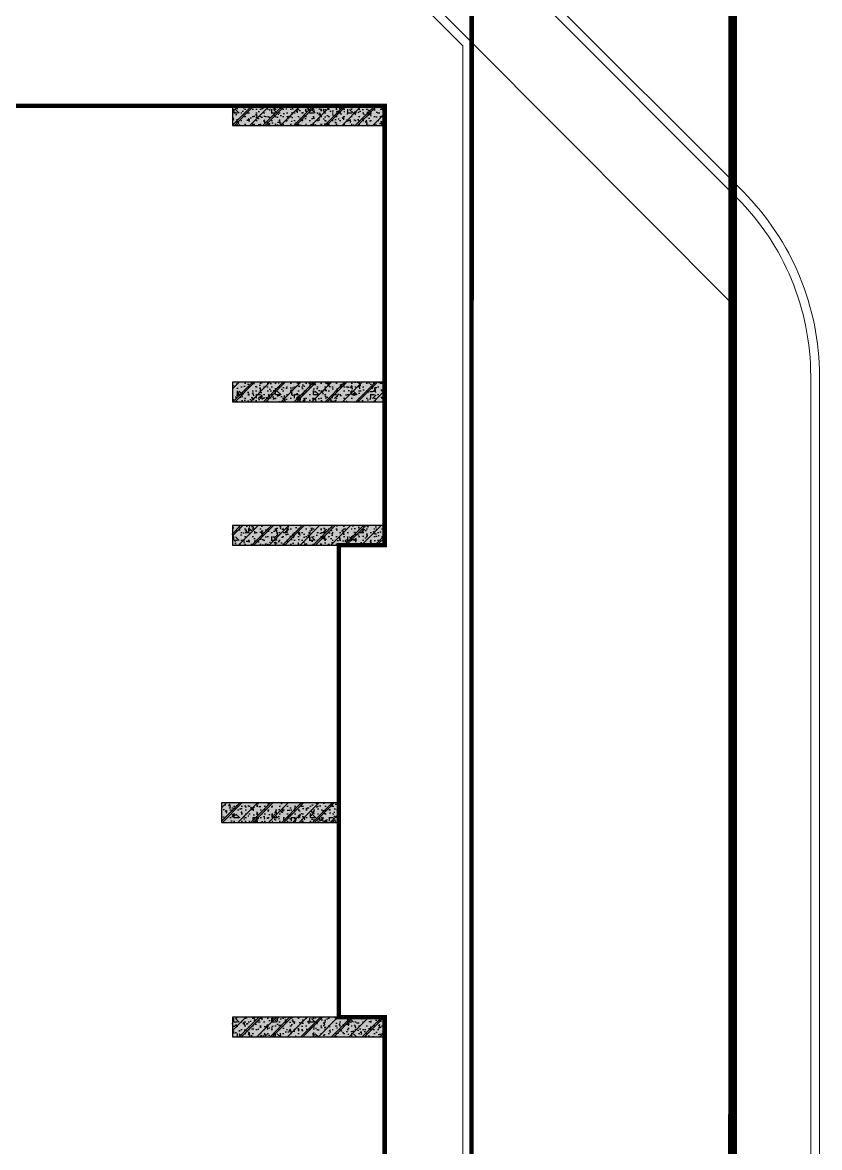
# Model space of a CAD drawing. Header units: millimetres. Extents: x 379264 to 1158416, y -283062 to 356890.
# Drawn here: x 977845 to 978211, y -8684 to -8166 of the extents above; entities that cross this region are included whole.
import ezdxf

# ---------------------------------------------------------------- set-up
doc = ezdxf.new("R2010")
doc.units = ezdxf.units.MM
for name, pattern in [('CENTER', [2, 1.25, -0.25, 0.25, -0.25]), ('keyplan TANG 1$0$MB_Luoi truc$1$HTT Center', [13, 10, -1, 1, -1]), ('keyplan TANG 1$0$Ranh dat$0$HTT Divide', [18, 10, -2, 1, -2, 1, -2]), ('keyplan TANG 1$0$Ranh dat$0$HTT Hidden 21', [3, 2, -1])]:
    doc.linetypes.add(name, pattern=pattern)
for name, color, linetype in [('12PM. GRID', 8, 'CENTER'), ('BLOCK C - CHI TIET THANG 8$0$DnW', 20, 'Continuous'), ('keyplan TANG 1$0$MB_Cot tang 1$0$Concrete Hatch', 250, 'Continuous'), ('keyplan TANG 1$0$MB_Cot tang 1$0$Concrete Line', 250, 'Continuous'), ('keyplan TANG 1$0$MB_Cot tang 1$0$Concrete Solid', 250, 'Continuous')]:
    doc.layers.add(name, color=color, linetype=linetype)
for name, color, linetype, lineweight in [('keyplan TANG 1$0$Hatch vat lieu', 250, 'Continuous', 5), ('keyplan TANG 1$0$MB_Luoi truc$1$Luoi Truc', 250, 'keyplan TANG 1$0$MB_Luoi truc$1$HTT Center', 9), ('keyplan TANG 1$0$Net Thay khac', 250, 'Continuous', 15), ('keyplan TANG 1$0$Net thay Tuong', 250, 'Continuous', 20), ('keyplan TANG 1$0$Ranh dat$0$CGXD', 250, 'keyplan TANG 1$0$Ranh dat$0$HTT Hidden 21', 40), ('keyplan TANG 1$0$Ranh dat$0$Ranh dat', 250, 'keyplan TANG 1$0$Ranh dat$0$HTT Divide', 40)]:
    doc.layers.add(name, color=color, linetype=linetype, lineweight=lineweight)

# ---------------------------------------------------------------- blocks, each defined once
blk = doc.blocks.new('*U1391')
at = {"layer": 'keyplan TANG 1$0$MB_Cot tang 1$0$Concrete Hatch'}
h = blk.add_hatch(dxfattribs=at)
h.set_pattern_fill('CONCRETE', color=256, scale=50, style=0, pattern_type=2)
h.set_pattern_definition([(45, (1050, -199.9999999999998), (-176.7766952966369, 176.7766952966369), []), (45, (1050, -149.9999999999998), (-353.5533905932737, 353.5533905932738), []), (49.99999999999999, (1050, -199.9999999999998), (358.6300913003767, -31.37606749129755), [37.5, -412.5]), (355, (1050, -199.9999999999998), (-69.3756668065, 376.0960668500059), [30, -330]), (100.4514, (1079.88584, -202.6146699999998), (289.2546908570108, 344.7197710304768), [31.870095, -350.571056]), (46.18420000000001, (1050, -99.99999999999983), (533.6205243128222, -82.75950716450905), [56.25, -618.75]), (96.6356, (1094.4683725, -106.8966534999998), (467.3313527743517, 487.0589354502209), [47.805144, -525.8565]), (351.1842, (1050, -99.99999999999983), (467.3309725668136, 487.0593004626623), [45, -495]), (21, (1100, -124.9999999999998), (298.4535260592309, -201.3094453326694), [37.5, -412.5]), (326.0000000000001, (1100, -124.9999999999998), (121.6576659607909, 362.5750225234265), [30, -330]), (71.4514, (1124.8711165, -141.7758029999998), (420.111314290745, 161.2652483549762), [31.870095, -350.571056]), (37.50000000000001, (1050, -199.9999999999998), (6.079927658645334, 166.4469269156558), [0, -326, 0, -335, 0, -331.25]), (7.499999999999999, (1050, -199.9999999999998), (131.5347687210743, 197.2058559411801), [0, -191, 0, -318.5, 0, -126.25]), (327.5, (938.5, -199.9999999999998), (266.9112180862045, -11.2774358671899), [0, -125, 0, -390, 0, -517.5]), (317.5, (888.5, -199.9999999999998), (291.5930846711931, 50.05249116615882), [0, -162.5, 0, -259, 0, -367.5]), (0, (1225, -24.99999999999983), (0, 875), [87.5, -787.5]), (0, (1487.5, 150.0000000000002), (0, 875), [87.5, -787.5]), (0, (1312.5, 500.0000000000002), (0, 875), [87.5, -350, 87.5, -350]), (90, (1225, -24.99999999999983), (-875, 5.35782974626967e-14), [87.5, -787.5]), (90, (1312.5, 500.0000000000002), (-875, 5.35782974626967e-14), [87.5, -787.5]), (90, (1575, 150.0000000000002), (-875, 5.35782974626967e-14), [87.5, -787.5]), (90, (1750, 412.5000000000002), (-875, 5.35782974626967e-14), [87.5, -787.5]), (135, (1312.5, -24.99999999999983), (-875.016357447105, 8.881784197001252e-14), [123.76, -1113.7]), (135, (1400, 500.0000000000002), (-875.016357447105, 8.881784197001252e-14), [123.76, -1113.7]), (45, (1487.5, 150.0000000000002), (8.881784197001252e-14, 875.016357447105), [123.76, -247.485, 123.76, -742.455]), (0, (875, -199.9999999999998), (87.5, 87.5), [-175, 0])])
h.paths.add_polyline_path([(-1200, 150), (-1200, -299.9999999999998), (2300, -299.9999999999999), (2300, 150)])
at = {"layer": 'keyplan TANG 1$0$MB_Cot tang 1$0$Concrete Solid'}
blk.add_hatch(color=256, dxfattribs=at).paths.add_polyline_path([(-1200, 150), (-1200, -299.9999999999998), (2300, -299.9999999999999), (2300, 150)])
at = {"layer": 'keyplan TANG 1$0$MB_Cot tang 1$0$Concrete Line'}
blk.add_lwpolyline([(-1200, 150), (-1200, -299.9999999999998), (2300, -299.9999999999999), (2300, 150)], close=True, dxfattribs=at)
blk = doc.blocks.new('*U1399')
at = {"layer": 'keyplan TANG 1$0$MB_Cot tang 1$0$Concrete Hatch'}
h = blk.add_hatch(dxfattribs=at)
h.set_pattern_fill('CONCRETE', color=256, scale=50, style=0, pattern_type=2)
h.set_pattern_definition([(45, (1050, -399.9999999999998), (-176.7766952966369, 176.7766952966369), []), (45, (1050, -349.9999999999998), (-353.5533905932737, 353.5533905932738), []), (49.99999999999999, (1050, -399.9999999999998), (358.6300913003767, -31.37606749129755), [37.5, -412.5]), (355, (1050, -399.9999999999998), (-69.3756668065, 376.0960668500059), [30, -330]), (100.4514, (1079.88584, -402.6146699999998), (289.2546908570108, 344.7197710304768), [31.870095, -350.571056]), (46.18420000000001, (1050, -299.9999999999998), (533.6205243128222, -82.75950716450905), [56.25, -618.75]), (96.6356, (1094.4683725, -306.8966534999998), (467.3313527743517, 487.0589354502209), [47.805144, -525.8565]), (351.1842, (1050, -299.9999999999998), (467.3309725668136, 487.0593004626623), [45, -495]), (21, (1100, -324.9999999999998), (298.4535260592309, -201.3094453326694), [37.5, -412.5]), (326.0000000000001, (1100, -324.9999999999998), (121.6576659607909, 362.5750225234265), [30, -330]), (71.4514, (1124.8711165, -341.7758029999998), (420.111314290745, 161.2652483549762), [31.870095, -350.571056]), (37.50000000000001, (1050, -399.9999999999998), (6.079927658645334, 166.4469269156558), [0, -326, 0, -335, 0, -331.25]), (7.499999999999999, (1050, -399.9999999999998), (131.5347687210743, 197.2058559411801), [0, -191, 0, -318.5, 0, -126.25]), (327.5, (938.5000000000002, -399.9999999999998), (266.9112180862045, -11.2774358671899), [0, -125, 0, -390, 0, -517.5]), (317.5, (888.5000000000002, -399.9999999999998), (291.5930846711931, 50.05249116615882), [0, -162.5, 0, -259, 0, -367.5]), (0, (1225, -224.9999999999998), (0, 875), [87.5, -787.5]), (0, (1487.5, -49.99999999999983), (0, 875), [87.5, -787.5]), (0, (1312.5, 300.0000000000002), (0, 875), [87.5, -350, 87.5, -350]), (90, (1225, -224.9999999999998), (-875, 5.35782974626967e-14), [87.5, -787.5]), (90, (1312.5, 300.0000000000002), (-875, 5.35782974626967e-14), [87.5, -787.5]), (90, (1575, -49.99999999999983), (-875, 5.35782974626967e-14), [87.5, -787.5]), (90, (1750, 212.5000000000002), (-875, 5.35782974626967e-14), [87.5, -787.5]), (135, (1312.5, -224.9999999999998), (-875.016357447105, 8.881784197001252e-14), [123.76, -1113.7]), (135, (1400, 300.0000000000002), (-875.016357447105, 8.881784197001252e-14), [123.76, -1113.7]), (45, (1487.5, -49.99999999999983), (8.881784197001252e-14, 875.016357447105), [123.76, -247.485, 123.76, -742.455]), (0, (875.0000000000002, -399.9999999999998), (87.5, 87.5), [-175, 0])])
h.paths.add_polyline_path([(-1200, 50.00000000058208), (-1200, -399.9999999999998), (2300, -399.9999999999999), (2300, 50.00000000058208)])
at = {"layer": 'keyplan TANG 1$0$MB_Cot tang 1$0$Concrete Solid'}
blk.add_hatch(color=256, dxfattribs=at).paths.add_polyline_path([(-1200, 50.00000000058208), (-1200, -399.9999999999998), (2300, -399.9999999999999), (2300, 50.00000000058208)])
at = {"layer": 'keyplan TANG 1$0$MB_Cot tang 1$0$Concrete Line'}
blk.add_lwpolyline([(-1200, 50.00000000058208), (-1200, -399.9999999999998), (2300, -399.9999999999999), (2300, 50.00000000058208)], close=True, dxfattribs=at)
blk = doc.blocks.new('*U1400')
at = {"layer": 'keyplan TANG 1$0$MB_Cot tang 1$0$Concrete Hatch'}
h = blk.add_hatch(dxfattribs=at)
h.set_pattern_fill('CONCRETE', color=256, scale=50, style=0, pattern_type=2)
h.set_pattern_definition([(45, (1850, -299.9999999998835), (-176.7766952966369, 176.7766952966369), []), (45, (1850, -249.9999999998835), (-353.5533905932737, 353.5533905932738), []), (49.99999999999999, (1850, -299.9999999998835), (358.6300913003767, -31.37606749129755), [37.5, -412.5]), (355, (1850, -299.9999999998835), (-69.3756668065, 376.0960668500059), [30, -330]), (100.4514, (1879.88584, -302.6146699998835), (289.2546908570108, 344.7197710304768), [31.870095, -350.571056]), (46.18420000000001, (1850, -199.9999999998835), (533.6205243128222, -82.75950716450905), [56.25, -618.75]), (96.6356, (1894.4683725, -206.8966534998835), (467.3313527743517, 487.0589354502209), [47.805144, -525.8565]), (351.1842, (1850, -199.9999999998835), (467.3309725668136, 487.0593004626623), [45, -495]), (21, (1900, -224.9999999998835), (298.4535260592309, -201.3094453326694), [37.5, -412.5]), (326.0000000000001, (1900, -224.9999999998835), (121.6576659607909, 362.5750225234265), [30, -330]), (71.4514, (1924.8711165, -241.7758029998835), (420.111314290745, 161.2652483549762), [31.870095, -350.571056]), (37.50000000000001, (1850, -299.9999999998835), (6.079927658645334, 166.4469269156558), [0, -326, 0, -335, 0, -331.25]), (7.499999999999999, (1850, -299.9999999998835), (131.5347687210743, 197.2058559411801), [0, -191, 0, -318.5, 0, -126.25]), (327.5, (1738.5, -299.9999999998835), (266.9112180862045, -11.2774358671899), [0, -125, 0, -390, 0, -517.5]), (317.5, (1688.5, -299.9999999998835), (291.5930846711931, 50.05249116615882), [0, -162.5, 0, -259, 0, -367.5]), (0, (2025, -124.9999999998835), (0, 875), [87.5, -787.5]), (0, (2287.5, 50.00000000011653), (0, 875), [87.5, -787.5]), (0, (2112.5, 400.0000000001165), (0, 875), [87.5, -350, 87.5, -350]), (90, (2025, -124.9999999998835), (-875, 5.35782974626967e-14), [87.5, -787.5]), (90, (2112.5, 400.0000000001165), (-875, 5.35782974626967e-14), [87.5, -787.5]), (90, (2375, 50.00000000011653), (-875, 5.35782974626967e-14), [87.5, -787.5]), (90, (2550, 312.5000000001165), (-875, 5.35782974626967e-14), [87.5, -787.5]), (135, (2112.5, -124.9999999998835), (-875.016357447105, 8.881784197001252e-14), [123.76, -1113.7]), (135, (2200, 400.0000000001165), (-875.016357447105, 8.881784197001252e-14), [123.76, -1113.7]), (45, (2287.5, 50.00000000011653), (8.881784197001252e-14, 875.016357447105), [123.76, -247.485, 123.76, -742.455]), (0, (1675, -299.9999999998835), (87.5, 87.5), [-175, 0])])
h.paths.add_polyline_path([(-400, 100.0000000001164), (-400, -349.9999999999999), (2300, -350), (2300, 100.0000000001164)])
at = {"layer": 'keyplan TANG 1$0$MB_Cot tang 1$0$Concrete Solid'}
blk.add_hatch(color=256, dxfattribs=at).paths.add_polyline_path([(-400, 100.0000000001164), (-400, -349.9999999999999), (2300, -350), (2300, 100.0000000001164)])
at = {"layer": 'keyplan TANG 1$0$MB_Cot tang 1$0$Concrete Line'}
blk.add_lwpolyline([(-400, 100.0000000001164), (-400, -349.9999999999999), (2300, -350), (2300, 100.0000000001164)], close=True, dxfattribs=at)
blk = doc.blocks.new('*U1395')
at = {"layer": 'keyplan TANG 1$0$MB_Cot tang 1$0$Concrete Hatch'}
h = blk.add_hatch(dxfattribs=at)
h.set_pattern_fill('CONCRETE', color=256, scale=50, style=0, pattern_type=2)
h.set_pattern_definition([(45, (1050, -99.99999999999986), (-176.7766952966369, 176.7766952966369), []), (45, (1050, -49.99999999999986), (-353.5533905932737, 353.5533905932738), []), (49.99999999999999, (1050, -99.99999999999986), (358.6300913003767, -31.37606749129755), [37.5, -412.5]), (355, (1050, -99.99999999999986), (-69.3756668065, 376.0960668500059), [30, -330]), (100.4514, (1079.88584, -102.6146699999998), (289.2546908570108, 344.7197710304768), [31.870095, -350.571056]), (46.18420000000001, (1050, 1.4210854715202e-13), (533.6205243128222, -82.75950716450905), [56.25, -618.75]), (96.6356, (1094.4683725, -6.896653499999871), (467.3313527743517, 487.0589354502209), [47.805144, -525.8565]), (351.1842, (1050, 1.4210854715202e-13), (467.3309725668136, 487.0593004626623), [45, -495]), (21, (1100, -24.99999999999986), (298.4535260592309, -201.3094453326694), [37.5, -412.5]), (326.0000000000001, (1100, -24.99999999999986), (121.6576659607909, 362.5750225234265), [30, -330]), (71.4514, (1124.8711165, -41.77580299999985), (420.111314290745, 161.2652483549762), [31.870095, -350.571056]), (37.50000000000001, (1050, -99.99999999999986), (6.079927658645334, 166.4469269156558), [0, -326, 0, -335, 0, -331.25]), (7.499999999999999, (1050, -99.99999999999986), (131.5347687210743, 197.2058559411801), [0, -191, 0, -318.5, 0, -126.25]), (327.5, (938.5000000000002, -99.99999999999986), (266.9112180862045, -11.2774358671899), [0, -125, 0, -390, 0, -517.5]), (317.5, (888.5000000000002, -99.99999999999986), (291.5930846711931, 50.05249116615882), [0, -162.5, 0, -259, 0, -367.5]), (0, (1225, 75.00000000000014), (0, 875), [87.5, -787.5]), (0, (1487.5, 250.0000000000001), (0, 875), [87.5, -787.5]), (0, (1312.5, 600.0000000000001), (0, 875), [87.5, -350, 87.5, -350]), (90, (1225, 75.00000000000014), (-875, 5.35782974626967e-14), [87.5, -787.5]), (90, (1312.5, 600.0000000000001), (-875, 5.35782974626967e-14), [87.5, -787.5]), (90, (1575, 250.0000000000001), (-875, 5.35782974626967e-14), [87.5, -787.5]), (90, (1750, 512.5000000000001), (-875, 5.35782974626967e-14), [87.5, -787.5]), (135, (1312.5, 75.00000000000014), (-875.016357447105, 8.881784197001252e-14), [123.76, -1113.7]), (135, (1400, 600.0000000000001), (-875.016357447105, 8.881784197001252e-14), [123.76, -1113.7]), (45, (1487.5, 250.0000000000001), (8.881784197001252e-14, 875.016357447105), [123.76, -247.485, 123.76, -742.455]), (0, (875.0000000000002, -99.99999999999986), (87.5, 87.5), [-175, 0])])
h.paths.add_polyline_path([(-1200, 200), (-1200, -249.9999999999999), (2300, -250), (2300, 200)])
at = {"layer": 'keyplan TANG 1$0$MB_Cot tang 1$0$Concrete Solid'}
blk.add_hatch(color=256, dxfattribs=at).paths.add_polyline_path([(-1200, 200), (-1200, -249.9999999999999), (2300, -250), (2300, 200)])
at = {"layer": 'keyplan TANG 1$0$MB_Cot tang 1$0$Concrete Line'}
blk.add_lwpolyline([(-1200, 200), (-1200, -249.9999999999999), (2300, -250), (2300, 200)], close=True, dxfattribs=at)
blk = doc.blocks.new('keyplan TANG 1')
at = {"color": 7, "const_width": 100}
blk.add_lwpolyline([(99550.0000005932, 21399.99999947521), (99550.00000059321, 27899.99999933054), (98498.4546182132, 27900.00001225973), (98498.4546182132, 38749.99999999942), (99550.00000011947, 38749.99999999993), (99550.00000011947, 48850.00000019518), (89100.00000011946, 48849.99999999988), (89100.00000011985, 42099.99999420292), (87300.00000000006, 42100.00000024412), (87301.5453854207, 48849.99999999965), (76850.00000000026, 48849.99999999965), (76849.99999952383, 32449.99999999942), (82399.99999952383, 32449.99999999942), (82400.0000000005, 29449.99999999983), (79199.99960383272, 29449.99999999983), (79199.99960383272, 23149.99999999941)], dxfattribs=at)
at = {"layer": 'keyplan TANG 1$0$Hatch vat lieu'}
blk.add_lwpolyline([(31332.63970432585, 66149.99999996134, 0.4142135623741486), (29532.65148822679, 64349.98821613107), (29532.70405080349, 56320.99201630855, 0.1989101837500562), (31231.47711003157, 52219.81826545038), (35712.55403423718, 47738.72471202427, -0.1989309245369467), (37528.48383966649, 43354.21659927729), (37527.55933140022, 30734.44341806596, -0.1988939355389073), (35711.61114506421, 26350.82533238595), (31231.74668462484, 21870.98181234725, 0.1989146761968202), (29532.95643035488, 17769.71492596742), (29533.16441393636, -14000.0248770566, 0.4142116449216847), (33333.16441386087, -17799.99999999689), (105549.8483799274, -17799.99999988393, 0.4142148965818616), (109349.8483798821, -13999.98268984523), (109349.5903824269, 42637.13910042669, 0.1989117909172796), (107650.8001280504, 46738.34159603139), (103168.861177274, 51220.25959671056, -0.1988939355264564), (101352.912990938, 55603.87768203064), (101351.9884827284, 67603.43737283116, -0.1989309245650988), (103167.9182883246, 71987.94624309614)], format="xyb", dxfattribs=at)
at = {"layer": 'keyplan TANG 1$0$MB_Luoi truc$1$Luoi Truc'}
blk.add_line((101550.0000001195, -11999.99999987916), (101550.0000001195, 163996.8385842984), dxfattribs=at)
at = {"layer": 'keyplan TANG 1$0$Net Thay khac'}
blk.add_lwpolyline([(31332.6383950078, 66349.99999995704, 0.414213562374147), (29332.65148823107, 64349.98690681231), (29332.70405080778, 56320.99070698979, 0.1989101837500564), (31090.05549138854, 52078.39717161926), (35571.13241559416, 47597.30361819317, -0.1989309245369468), (37328.48384020317, 43354.23125101866), (37327.5593319369, 30734.45806980733, -0.1988939355389075), (35570.19011935366, 26492.24701914925), (31090.32565891429, 22012.40349911054, 0.1989146761968205), (29332.95643035916, 17769.71361664866), (29333.16441394064, -14000.02618637535, 0.4142116449216846), (33333.16441386118, -17999.99999999689), (105549.8483799277, -17999.99999988393, 0.4142148965818614), (109549.84837988, -13999.98177879059), (109549.5903824248, 42637.14001148095, 0.1989117909172796), (107792.2211537596, 46879.76328279599), (103310.2822029845, 51361.68128347385, -0.1988939355264565), (101552.9129904014, 55603.89233378263), (101551.9884821348, 67603.45278186665, -0.1989309245650994), (103309.3399069564, 71846.52514925382)], format="xyb", dxfattribs=at)
at = {"layer": 'keyplan TANG 1$0$Net thay Tuong'}
blk.add_line((101550.0000001195, 50315.80818002566), (101550.0000001195, -1999.999137968523), dxfattribs=at)
for points in [[(101550.8408655398, 50314.96419743157), (99553.15355462895, 52320.05713868642), (99551.74799934996, 70886.03071180778), (101551.2037920681, 72894.66680208582)], [(101350.0000001195, -1799.999142951099), (101350.0000001195, 50233.18213957513), (99353.15980981669, 52237.42481985956), (99352.73490429576, 57849.99999999988), (98364.4302535425, 57850.21248321631)], [(39327.31659284432, 27420.93541650497), (31332.94558347393, 19426.60177489225), (31333.15132069588, -12000), (107549.8392693331, -11999.99999988079), (107550.7486715703, 44292.81412201957), (101550.8408655398, 50314.96419743157)]]:
    blk.add_lwpolyline(points, dxfattribs=at)
at = {"layer": 'keyplan TANG 1$0$Ranh dat$0$CGXD', "ltscale": 0.1, "const_width": 99.99999999999987}
blk.add_lwpolyline([(-120672.6085753441, -1999.999999165535), (101549.9999992847, -1999.999999403954), (101552.6037964821, 159996.8385541439), (-8354.52076458931, 159998.1233597398), (-8358.646733760834, 83058.68978583813)], dxfattribs=at)
at = {"layer": 'keyplan TANG 1$0$Ranh dat$0$Ranh dat', "ltscale": 0.1, "const_width": 199.9999999999999}
blk.add_lwpolyline([(107552.6680879593, 163996.7684141397), (107549.8392677307, -11999.99999952316), (-120672.6085753441, -11999.99999928474), (-121036.9114780426, 70001.20354908705), (-12359.34739804268, 69993.09698444605), (-12354.30626320839, 163998.1701167822), (107552.6680879593, 163996.7684141397)], close=True, dxfattribs=at)
at = {"layer": 'keyplan TANG 1$0$MB_Cot tang 1$0$Concrete Line'}
for name, p in [('*U1391', (97249.99999999953, 48700.00000000012)), ('*U1391', (97249.99999999953, 42349.99999999942)), ('*U1399', (97249.99999999953, 39149.99999999942)), ('*U1400', (96200.00000304123, 32724.9999992238)), ('*U1395', (97249.99999999953, 27699.99999999942))]:
    blk.add_blockref(name, p, dxfattribs=at)
blk = doc.blocks.new('A$C5D7476B2')
at = {"layer": 'BLOCK C - CHI TIET THANG 8$0$DnW', "xscale": 0.02, "yscale": 0.02, "zscale": 0.02}
blk.add_blockref('keyplan TANG 1', (49.24443971097935, 531.181198584658), dxfattribs=at)

msp = doc.modelspace()

# ---------------------------------------------------------------- block references
at = {"layer": '12PM. GRID'}
msp.add_blockref('A$C5D7476B2', (975971.190989225, -9712.983996011124), dxfattribs=at)

doc.saveas('drawing.dxf')
